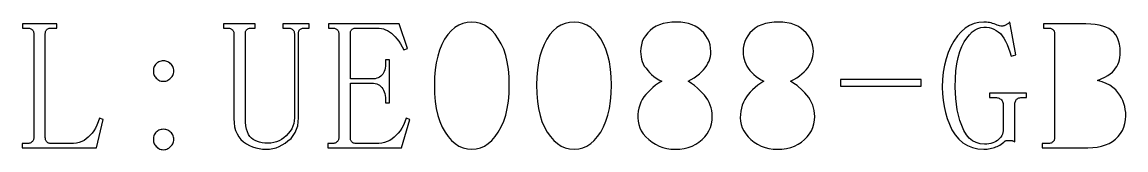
# Model space of a CAD drawing. Extents: x -275 to 275, y -225 to 225.
# Drawn here: x -205.43 to -172.47, y -166.76 to -162.94 of the extents above; entities that cross this region are included whole.
import ezdxf

# ---------------------------------------------------------------- set-up
doc = ezdxf.new("R2010")
doc.units = 0
doc.header["$MEASUREMENT"] = 0
doc.layers.get('0').update_dxf_attribs({"linetype": 'CONTINUOUS'})

msp = doc.modelspace()

# ---------------------------------------------------------------- linework, layer by layer
for points in [[(-204.73, -166.42), (-204.74, -166.39), (-204.74, -166.39), (-204.74, -163.28), (-204.74, -163.28), (-204.73, -163.26), (-204.73, -163.26), (-204.73, -163.24), (-204.73, -163.24), (-204.73, -163.22), (-204.73, -163.22), (-204.72, -163.2), (-204.72, -163.2), (-204.71, -163.19), (-204.71, -163.19), (-204.7, -163.17), (-204.7, -163.17), (-204.69, -163.16), (-204.69, -163.16), (-204.68, -163.15), (-204.68, -163.15), (-204.66, -163.14), (-204.66, -163.14), (-204.64, -163.13), (-204.64, -163.13), (-204.62, -163.12), (-204.62, -163.12), (-204.59, -163.12), (-204.59, -163.12), (-204.57, -163.12), (-204.57, -163.12), (-204.54, -163.12), (-204.54, -163.12), (-204.39, -163.12), (-204.39, -163.12), (-204.39, -162.99), (-204.39, -162.99), (-205.42, -162.99), (-205.42, -162.99), (-205.42, -163.12), (-205.42, -163.12), (-205.29, -163.12), (-205.29, -163.12), (-205.26, -163.12), (-205.26, -163.12), (-205.23, -163.12), (-205.23, -163.12), (-205.21, -163.12), (-205.21, -163.12), (-205.19, -163.13), (-205.19, -163.13), (-205.17, -163.14), (-205.17, -163.14), (-205.15, -163.15), (-205.15, -163.15), (-205.14, -163.16), (-205.14, -163.16), (-205.12, -163.17), (-205.12, -163.17), (-205.11, -163.19), (-205.11, -163.19), (-205.1, -163.2), (-205.1, -163.2), (-205.09, -163.22), (-205.09, -163.22), (-205.09, -163.24), (-205.09, -163.24), (-205.08, -163.26), (-205.08, -163.26), (-205.08, -163.28), (-205.08, -163.28), (-205.08, -166.39), (-205.08, -166.39), (-205.08, -166.42), (-205.08, -166.42), (-205.09, -166.44), (-205.09, -166.44), (-205.09, -166.46), (-205.09, -166.46), (-205.1, -166.48), (-205.1, -166.48), (-205.11, -166.49), (-205.11, -166.49), (-205.12, -166.51), (-205.12, -166.51), (-205.14, -166.52), (-205.14, -166.52), (-205.15, -166.53), (-205.15, -166.53), (-205.17, -166.55), (-205.17, -166.55), (-205.19, -166.56), (-205.19, -166.56), (-205.21, -166.56), (-205.21, -166.56), (-205.23, -166.57), (-205.23, -166.57), (-205.26, -166.57), (-205.26, -166.57), (-205.29, -166.57), (-205.29, -166.57), (-205.43, -166.57), (-205.43, -166.57), (-205.43, -166.7), (-205.43, -166.7), (-203.21, -166.7), (-203.21, -166.7), (-203.01, -165.85), (-203.01, -165.85), (-203.12, -165.81), (-203.12, -165.81), (-203.16, -165.92), (-203.16, -165.92), (-203.2, -166.02), (-203.2, -166.02), (-203.24, -166.11), (-203.24, -166.11), (-203.29, -166.19), (-203.29, -166.19), (-203.34, -166.26), (-203.34, -166.26), (-203.4, -166.32), (-203.4, -166.32), (-203.46, -166.38), (-203.46, -166.38), (-203.52, -166.43), (-203.52, -166.43), (-203.58, -166.48), (-203.58, -166.48), (-203.65, -166.51), (-203.65, -166.51), (-203.73, -166.54), (-203.73, -166.54), (-203.8, -166.56), (-203.8, -166.56), (-203.89, -166.57), (-203.89, -166.57), (-203.97, -166.57), (-203.97, -166.57), (-204.55, -166.57), (-204.55, -166.57), (-204.58, -166.57), (-204.58, -166.57), (-204.6, -166.57), (-204.6, -166.57), (-204.62, -166.56), (-204.62, -166.56), (-204.64, -166.56), (-204.64, -166.56), (-204.66, -166.55), (-204.66, -166.55), (-204.68, -166.53), (-204.68, -166.53), (-204.69, -166.52), (-204.69, -166.52), (-204.7, -166.51), (-204.7, -166.51), (-204.71, -166.49), (-204.71, -166.49), (-204.72, -166.48), (-204.72, -166.48), (-204.73, -166.46), (-204.73, -166.46), (-204.73, -166.44), (-204.73, -166.44), (-204.73, -166.42)], [(-198, -166.56), (-198.1, -166.56), (-198.1, -166.56), (-198.18, -166.56), (-198.18, -166.56), (-198.26, -166.55), (-198.26, -166.55), (-198.34, -166.53), (-198.34, -166.53), (-198.4, -166.51), (-198.4, -166.51), (-198.47, -166.48), (-198.47, -166.48), (-198.53, -166.45), (-198.53, -166.45), (-198.58, -166.41), (-198.58, -166.41), (-198.63, -166.36), (-198.63, -166.36), (-198.67, -166.3), (-198.67, -166.3), (-198.7, -166.22), (-198.7, -166.22), (-198.73, -166.14), (-198.73, -166.14), (-198.75, -166.04), (-198.75, -166.04), (-198.76, -165.93), (-198.76, -165.93), (-198.76, -165.81), (-198.76, -165.81), (-198.76, -163.28), (-198.76, -163.28), (-198.76, -163.26), (-198.76, -163.26), (-198.76, -163.24), (-198.76, -163.24), (-198.76, -163.22), (-198.76, -163.22), (-198.75, -163.2), (-198.75, -163.2), (-198.74, -163.19), (-198.74, -163.19), (-198.73, -163.17), (-198.73, -163.17), (-198.72, -163.16), (-198.72, -163.16), (-198.7, -163.15), (-198.7, -163.15), (-198.69, -163.14), (-198.69, -163.14), (-198.67, -163.13), (-198.67, -163.13), (-198.64, -163.12), (-198.64, -163.12), (-198.62, -163.12), (-198.62, -163.12), (-198.6, -163.12), (-198.6, -163.12), (-198.57, -163.12), (-198.57, -163.12), (-198.47, -163.12), (-198.47, -163.12), (-198.47, -162.99), (-198.47, -162.99), (-199.42, -162.99), (-199.42, -162.99), (-199.42, -163.12), (-199.42, -163.12), (-199.32, -163.12), (-199.32, -163.12), (-199.29, -163.12), (-199.29, -163.12), (-199.26, -163.12), (-199.26, -163.12), (-199.24, -163.12), (-199.24, -163.12), (-199.21, -163.13), (-199.21, -163.13), (-199.2, -163.14), (-199.2, -163.14), (-199.18, -163.15), (-199.18, -163.15), (-199.17, -163.16), (-199.17, -163.16), (-199.15, -163.17), (-199.15, -163.17), (-199.14, -163.19), (-199.14, -163.19), (-199.13, -163.2), (-199.13, -163.2), (-199.12, -163.22), (-199.12, -163.22), (-199.11, -163.24), (-199.11, -163.24), (-199.11, -163.26), (-199.11, -163.26), (-199.11, -163.28), (-199.11, -163.28), (-199.11, -165.82), (-199.11, -165.82), (-199.1, -165.95), (-199.1, -165.95), (-199.09, -166.07), (-199.09, -166.07), (-199.06, -166.18), (-199.06, -166.18), (-199.01, -166.28), (-199.01, -166.28), (-198.96, -166.37), (-198.96, -166.37), (-198.9, -166.45), (-198.9, -166.45), (-198.82, -166.52), (-198.82, -166.52), (-198.73, -166.58), (-198.73, -166.58), (-198.64, -166.63), (-198.64, -166.63), (-198.55, -166.67), (-198.55, -166.67), (-198.45, -166.7), (-198.45, -166.7), (-198.35, -166.72), (-198.35, -166.72), (-198.25, -166.74), (-198.25, -166.74), (-198.14, -166.74), (-198.14, -166.74), (-198.04, -166.74), (-198.04, -166.74), (-197.94, -166.72), (-197.94, -166.72), (-197.84, -166.7), (-197.84, -166.7), (-197.75, -166.66), (-197.75, -166.66), (-197.66, -166.61), (-197.66, -166.61), (-197.57, -166.56), (-197.57, -166.56), (-197.49, -166.49), (-197.49, -166.49), (-197.4, -166.42), (-197.4, -166.42), (-197.34, -166.33), (-197.34, -166.33), (-197.28, -166.24), (-197.28, -166.24), (-197.24, -166.14), (-197.24, -166.14), (-197.2, -166.04), (-197.2, -166.04), (-197.19, -165.92), (-197.19, -165.92), (-197.18, -165.8), (-197.18, -165.8), (-197.18, -163.28), (-197.18, -163.28), (-197.18, -163.26), (-197.18, -163.26), (-197.18, -163.24), (-197.18, -163.24), (-197.17, -163.22), (-197.17, -163.22), (-197.17, -163.2), (-197.17, -163.2), (-197.16, -163.19), (-197.16, -163.19), (-197.15, -163.17), (-197.15, -163.17), (-197.14, -163.16), (-197.14, -163.16), (-197.12, -163.15), (-197.12, -163.15), (-197.1, -163.14), (-197.1, -163.14), (-197.08, -163.13), (-197.08, -163.13), (-197.06, -163.12), (-197.06, -163.12), (-197.04, -163.12), (-197.04, -163.12), (-197.01, -163.12), (-197.01, -163.12), (-196.99, -163.12), (-196.99, -163.12), (-196.86, -163.12), (-196.86, -163.12), (-196.86, -162.99), (-196.86, -162.99), (-197.64, -162.99), (-197.64, -162.99), (-197.64, -163.12), (-197.64, -163.12), (-197.51, -163.12), (-197.51, -163.12), (-197.48, -163.12), (-197.48, -163.12), (-197.46, -163.12), (-197.46, -163.12), (-197.43, -163.12), (-197.43, -163.12), (-197.41, -163.13), (-197.41, -163.13), (-197.39, -163.14), (-197.39, -163.14), (-197.37, -163.15), (-197.37, -163.15), (-197.36, -163.16), (-197.36, -163.16), (-197.35, -163.17), (-197.35, -163.17), (-197.33, -163.19), (-197.33, -163.19), (-197.32, -163.2), (-197.32, -163.2), (-197.31, -163.22), (-197.31, -163.22), (-197.31, -163.24), (-197.31, -163.24), (-197.31, -163.26), (-197.31, -163.26), (-197.3, -163.28), (-197.3, -163.28), (-197.3, -165.8), (-197.3, -165.8), (-197.31, -165.89), (-197.31, -165.89), (-197.32, -165.97), (-197.32, -165.97), (-197.35, -166.05), (-197.35, -166.05), (-197.38, -166.13), (-197.38, -166.13), (-197.43, -166.2), (-197.43, -166.2), (-197.48, -166.27), (-197.48, -166.27), (-197.54, -166.34), (-197.54, -166.34), (-197.61, -166.4), (-197.61, -166.4), (-197.68, -166.45), (-197.68, -166.45), (-197.75, -166.49), (-197.75, -166.49), (-197.83, -166.52), (-197.83, -166.52), (-197.91, -166.54), (-197.91, -166.54), (-198, -166.56)], [(-196.28, -162.99), (-196.28, -163.12), (-196.28, -163.12), (-196.18, -163.12), (-196.18, -163.12), (-196.15, -163.12), (-196.15, -163.12), (-196.12, -163.12), (-196.12, -163.12), (-196.1, -163.12), (-196.1, -163.12), (-196.08, -163.13), (-196.08, -163.13), (-196.06, -163.14), (-196.06, -163.14), (-196.04, -163.15), (-196.04, -163.15), (-196.03, -163.16), (-196.03, -163.16), (-196.01, -163.17), (-196.01, -163.17), (-196, -163.19), (-196, -163.19), (-195.99, -163.2), (-195.99, -163.2), (-195.98, -163.22), (-195.98, -163.22), (-195.98, -163.24), (-195.98, -163.24), (-195.97, -163.26), (-195.97, -163.26), (-195.97, -163.28), (-195.97, -163.28), (-195.97, -166.39), (-195.97, -166.39), (-195.97, -166.42), (-195.97, -166.42), (-195.98, -166.44), (-195.98, -166.44), (-195.98, -166.46), (-195.98, -166.46), (-195.99, -166.48), (-195.99, -166.48), (-196, -166.49), (-196, -166.49), (-196.01, -166.51), (-196.01, -166.51), (-196.03, -166.52), (-196.03, -166.52), (-196.04, -166.53), (-196.04, -166.53), (-196.06, -166.55), (-196.06, -166.55), (-196.08, -166.56), (-196.08, -166.56), (-196.1, -166.56), (-196.1, -166.56), (-196.12, -166.57), (-196.12, -166.57), (-196.15, -166.57), (-196.15, -166.57), (-196.18, -166.57), (-196.18, -166.57), (-196.3, -166.57), (-196.3, -166.57), (-196.3, -166.7), (-196.3, -166.7), (-194.1, -166.7), (-194.1, -166.7), (-193.85, -165.85), (-193.85, -165.85), (-193.96, -165.81), (-193.96, -165.81), (-194, -165.92), (-194, -165.92), (-194.04, -166.02), (-194.04, -166.02), (-194.09, -166.11), (-194.09, -166.11), (-194.14, -166.19), (-194.14, -166.19), (-194.2, -166.26), (-194.2, -166.26), (-194.26, -166.32), (-194.26, -166.32), (-194.32, -166.38), (-194.32, -166.38), (-194.38, -166.43), (-194.38, -166.43), (-194.45, -166.48), (-194.45, -166.48), (-194.53, -166.51), (-194.53, -166.51), (-194.61, -166.54), (-194.61, -166.54), (-194.69, -166.56), (-194.69, -166.56), (-194.78, -166.57), (-194.78, -166.57), (-194.87, -166.57), (-194.87, -166.57), (-195.43, -166.57), (-195.43, -166.57), (-195.46, -166.57), (-195.46, -166.57), (-195.48, -166.57), (-195.48, -166.57), (-195.51, -166.56), (-195.51, -166.56), (-195.53, -166.56), (-195.53, -166.56), (-195.55, -166.55), (-195.55, -166.55), (-195.57, -166.53), (-195.57, -166.53), (-195.58, -166.52), (-195.58, -166.52), (-195.59, -166.51), (-195.59, -166.51), (-195.6, -166.49), (-195.6, -166.49), (-195.61, -166.48), (-195.61, -166.48), (-195.62, -166.46), (-195.62, -166.46), (-195.62, -166.44), (-195.62, -166.44), (-195.62, -166.42), (-195.62, -166.42), (-195.62, -166.39), (-195.62, -166.39), (-195.62, -164.77), (-195.62, -164.77), (-195, -164.77), (-195, -164.77), (-194.94, -164.77), (-194.94, -164.77), (-194.89, -164.78), (-194.89, -164.78), (-194.84, -164.79), (-194.84, -164.79), (-194.8, -164.81), (-194.8, -164.81), (-194.76, -164.83), (-194.76, -164.83), (-194.72, -164.86), (-194.72, -164.86), (-194.69, -164.89), (-194.69, -164.89), (-194.66, -164.93), (-194.66, -164.93), (-194.64, -164.97), (-194.64, -164.97), (-194.62, -165.02), (-194.62, -165.02), (-194.6, -165.07), (-194.6, -165.07), (-194.59, -165.13), (-194.59, -165.13), (-194.58, -165.19), (-194.58, -165.19), (-194.58, -165.26), (-194.58, -165.26), (-194.58, -165.35), (-194.58, -165.35), (-194.46, -165.35), (-194.46, -165.35), (-194.46, -164.07), (-194.46, -164.07), (-194.58, -164.07), (-194.58, -164.07), (-194.58, -164.2), (-194.58, -164.2), (-194.58, -164.26), (-194.58, -164.26), (-194.59, -164.32), (-194.59, -164.32), (-194.6, -164.37), (-194.6, -164.37), (-194.62, -164.42), (-194.62, -164.42), (-194.64, -164.46), (-194.64, -164.46), (-194.66, -164.5), (-194.66, -164.5), (-194.69, -164.53), (-194.69, -164.53), (-194.72, -164.56), (-194.72, -164.56), (-194.76, -164.59), (-194.76, -164.59), (-194.8, -164.61), (-194.8, -164.61), (-194.84, -164.62), (-194.84, -164.62), (-194.89, -164.64), (-194.89, -164.64), (-194.94, -164.64), (-194.94, -164.64), (-195, -164.64), (-195, -164.64), (-195.62, -164.64), (-195.62, -164.64), (-195.62, -163.28), (-195.62, -163.28), (-195.62, -163.26), (-195.62, -163.26), (-195.62, -163.24), (-195.62, -163.24), (-195.62, -163.22), (-195.62, -163.22), (-195.61, -163.2), (-195.61, -163.2), (-195.6, -163.19), (-195.6, -163.19), (-195.59, -163.17), (-195.59, -163.17), (-195.58, -163.16), (-195.58, -163.16), (-195.57, -163.15), (-195.57, -163.15), (-195.55, -163.14), (-195.55, -163.14), (-195.53, -163.13), (-195.53, -163.13), (-195.51, -163.12), (-195.51, -163.12), (-195.48, -163.12), (-195.48, -163.12), (-195.46, -163.12), (-195.46, -163.12), (-195.43, -163.12), (-195.43, -163.12), (-194.83, -163.12), (-194.83, -163.12), (-194.77, -163.12), (-194.77, -163.12), (-194.7, -163.13), (-194.7, -163.13), (-194.64, -163.14), (-194.64, -163.14), (-194.58, -163.17), (-194.58, -163.17), (-194.52, -163.19), (-194.52, -163.19), (-194.46, -163.23), (-194.46, -163.23), (-194.4, -163.27), (-194.4, -163.27), (-194.35, -163.32), (-194.35, -163.32), (-194.29, -163.38), (-194.29, -163.38), (-194.24, -163.44), (-194.24, -163.44), (-194.18, -163.51), (-194.18, -163.51), (-194.13, -163.59), (-194.13, -163.59), (-194.08, -163.68), (-194.08, -163.68), (-194.03, -163.77), (-194.03, -163.77), (-193.92, -163.73), (-193.92, -163.73), (-194.17, -162.99), (-194.17, -162.99), (-196.28, -162.99)], [(-192, -162.94), (-192.14, -162.95), (-192.14, -162.95), (-192.27, -162.98), (-192.27, -162.98), (-192.39, -163.03), (-192.39, -163.03), (-192.51, -163.1), (-192.51, -163.1), (-192.62, -163.2), (-192.62, -163.2), (-192.72, -163.31), (-192.72, -163.31), (-192.82, -163.45), (-192.82, -163.45), (-192.9, -163.61), (-192.9, -163.61), (-192.97, -163.78), (-192.97, -163.78), (-193.02, -163.96), (-193.02, -163.96), (-193.07, -164.16), (-193.07, -164.16), (-193.1, -164.37), (-193.1, -164.37), (-193.12, -164.59), (-193.12, -164.59), (-193.12, -165.07), (-193.12, -165.07), (-193.1, -165.31), (-193.1, -165.31), (-193.07, -165.52), (-193.07, -165.52), (-193.02, -165.73), (-193.02, -165.73), (-192.96, -165.91), (-192.96, -165.91), (-192.89, -166.08), (-192.89, -166.08), (-192.8, -166.23), (-192.8, -166.23), (-192.71, -166.36), (-192.71, -166.36), (-192.61, -166.48), (-192.61, -166.48), (-192.5, -166.57), (-192.5, -166.57), (-192.39, -166.65), (-192.39, -166.65), (-192.26, -166.7), (-192.26, -166.7), (-192.13, -166.73), (-192.13, -166.73), (-192, -166.74), (-192, -166.74), (-191.87, -166.73), (-191.87, -166.73), (-191.74, -166.7), (-191.74, -166.7), (-191.62, -166.65), (-191.62, -166.65), (-191.51, -166.57), (-191.51, -166.57), (-191.4, -166.48), (-191.4, -166.48), (-191.3, -166.36), (-191.3, -166.36), (-191.21, -166.23), (-191.21, -166.23), (-191.12, -166.07), (-191.12, -166.07), (-191.05, -165.9), (-191.05, -165.9), (-190.99, -165.72), (-190.99, -165.72), (-190.95, -165.52), (-190.95, -165.52), (-190.91, -165.3), (-190.91, -165.3), (-190.89, -165.07), (-190.89, -165.07), (-190.89, -164.58), (-190.89, -164.58), (-190.91, -164.35), (-190.91, -164.35), (-190.95, -164.13), (-190.95, -164.13), (-190.99, -163.94), (-190.99, -163.94), (-191.05, -163.75), (-191.05, -163.75), (-191.12, -163.59), (-191.12, -163.59), (-191.21, -163.44), (-191.21, -163.44), (-191.3, -163.3), (-191.3, -163.3), (-191.4, -163.19), (-191.4, -163.19), (-191.51, -163.1), (-191.51, -163.1), (-191.62, -163.03), (-191.62, -163.03), (-191.74, -162.98), (-191.74, -162.98), (-191.87, -162.95), (-191.87, -162.95), (-192, -162.94)], [(-188.94, -162.94), (-189.08, -162.95), (-189.08, -162.95), (-189.21, -162.98), (-189.21, -162.98), (-189.34, -163.03), (-189.34, -163.03), (-189.46, -163.1), (-189.46, -163.1), (-189.57, -163.2), (-189.57, -163.2), (-189.67, -163.31), (-189.67, -163.31), (-189.76, -163.45), (-189.76, -163.45), (-189.84, -163.61), (-189.84, -163.61), (-189.91, -163.78), (-189.91, -163.78), (-189.97, -163.96), (-189.97, -163.96), (-190.01, -164.16), (-190.01, -164.16), (-190.04, -164.37), (-190.04, -164.37), (-190.06, -164.59), (-190.06, -164.59), (-190.07, -164.82), (-190.07, -164.82), (-190.06, -165.07), (-190.06, -165.07), (-190.04, -165.31), (-190.04, -165.31), (-190.01, -165.52), (-190.01, -165.52), (-189.96, -165.73), (-189.96, -165.73), (-189.91, -165.91), (-189.91, -165.91), (-189.83, -166.08), (-189.83, -166.08), (-189.75, -166.23), (-189.75, -166.23), (-189.65, -166.36), (-189.65, -166.36), (-189.55, -166.48), (-189.55, -166.48), (-189.44, -166.57), (-189.44, -166.57), (-189.33, -166.65), (-189.33, -166.65), (-189.21, -166.7), (-189.21, -166.7), (-189.08, -166.73), (-189.08, -166.73), (-188.94, -166.74), (-188.94, -166.74), (-188.81, -166.73), (-188.81, -166.73), (-188.69, -166.7), (-188.69, -166.7), (-188.57, -166.65), (-188.57, -166.65), (-188.45, -166.57), (-188.45, -166.57), (-188.35, -166.48), (-188.35, -166.48), (-188.25, -166.36), (-188.25, -166.36), (-188.15, -166.23), (-188.15, -166.23), (-188.07, -166.07), (-188.07, -166.07), (-188, -165.9), (-188, -165.9), (-187.94, -165.72), (-187.94, -165.72), (-187.89, -165.52), (-187.89, -165.52), (-187.86, -165.3), (-187.86, -165.3), (-187.84, -165.07), (-187.84, -165.07), (-187.83, -164.82), (-187.83, -164.82), (-187.84, -164.58), (-187.84, -164.58), (-187.86, -164.35), (-187.86, -164.35), (-187.89, -164.13), (-187.89, -164.13), (-187.94, -163.94), (-187.94, -163.94), (-188, -163.75), (-188, -163.75), (-188.07, -163.59), (-188.07, -163.59), (-188.15, -163.44), (-188.15, -163.44), (-188.25, -163.3), (-188.25, -163.3), (-188.35, -163.19), (-188.35, -163.19), (-188.45, -163.1), (-188.45, -163.1), (-188.57, -163.03), (-188.57, -163.03), (-188.69, -162.98), (-188.69, -162.98), (-188.81, -162.95), (-188.81, -162.95), (-188.94, -162.94)], [(-185.76, -162.94), (-186.03, -162.94), (-186.03, -162.94), (-186.29, -162.98), (-186.29, -162.98), (-186.4, -163.02), (-186.4, -163.02), (-186.5, -163.06), (-186.5, -163.06), (-186.6, -163.12), (-186.6, -163.12), (-186.68, -163.19), (-186.68, -163.19), (-186.75, -163.26), (-186.75, -163.26), (-186.82, -163.35), (-186.82, -163.35), (-186.87, -163.43), (-186.87, -163.43), (-186.91, -163.52), (-186.91, -163.52), (-186.95, -163.72), (-186.95, -163.72), (-186.96, -163.82), (-186.96, -163.82), (-186.94, -163.98), (-186.94, -163.98), (-186.93, -164.05), (-186.93, -164.05), (-186.91, -164.12), (-186.91, -164.12), (-186.85, -164.26), (-186.85, -164.26), (-186.8, -164.32), (-186.8, -164.32), (-186.75, -164.39), (-186.75, -164.39), (-186.7, -164.45), (-186.7, -164.45), (-186.64, -164.51), (-186.64, -164.51), (-186.57, -164.57), (-186.57, -164.57), (-186.5, -164.62), (-186.5, -164.62), (-186.42, -164.67), (-186.42, -164.67), (-186.33, -164.71), (-186.33, -164.71), (-186.43, -164.77), (-186.43, -164.77), (-186.52, -164.83), (-186.52, -164.83), (-186.6, -164.89), (-186.6, -164.89), (-186.81, -165.1), (-186.81, -165.1), (-186.86, -165.17), (-186.86, -165.17), (-186.91, -165.25), (-186.91, -165.25), (-186.95, -165.33), (-186.95, -165.33), (-187.01, -165.51), (-187.01, -165.51), (-187.03, -165.6), (-187.03, -165.6), (-187.04, -165.7), (-187.04, -165.7), (-187.04, -165.8), (-187.04, -165.8), (-187.03, -165.9), (-187.03, -165.9), (-187.01, -166), (-187.01, -166), (-186.98, -166.1), (-186.98, -166.1), (-186.94, -166.19), (-186.94, -166.19), (-186.88, -166.28), (-186.88, -166.28), (-186.81, -166.37), (-186.81, -166.37), (-186.72, -166.45), (-186.72, -166.45), (-186.62, -166.53), (-186.62, -166.53), (-186.52, -166.59), (-186.52, -166.59), (-186.41, -166.65), (-186.41, -166.65), (-186.3, -166.69), (-186.3, -166.69), (-186.18, -166.72), (-186.18, -166.72), (-186.06, -166.74), (-186.06, -166.74), (-185.79, -166.74), (-185.79, -166.74), (-185.66, -166.72), (-185.66, -166.72), (-185.54, -166.69), (-185.54, -166.69), (-185.42, -166.65), (-185.42, -166.65), (-185.31, -166.59), (-185.31, -166.59), (-185.22, -166.53), (-185.22, -166.53), (-185.12, -166.45), (-185.12, -166.45), (-185.04, -166.37), (-185.04, -166.37), (-184.97, -166.28), (-184.97, -166.28), (-184.92, -166.19), (-184.92, -166.19), (-184.87, -166.09), (-184.87, -166.09), (-184.84, -165.98), (-184.84, -165.98), (-184.82, -165.87), (-184.82, -165.87), (-184.82, -165.67), (-184.82, -165.67), (-184.83, -165.58), (-184.83, -165.58), (-184.85, -165.5), (-184.85, -165.5), (-184.91, -165.34), (-184.91, -165.34), (-184.95, -165.26), (-184.95, -165.26), (-185.05, -165.12), (-185.05, -165.12), (-185.26, -164.91), (-185.26, -164.91), (-185.35, -164.84), (-185.35, -164.84), (-185.44, -164.78), (-185.44, -164.78), (-185.54, -164.71), (-185.54, -164.71), (-185.36, -164.61), (-185.36, -164.61), (-185.2, -164.49), (-185.2, -164.49), (-185.08, -164.37), (-185.08, -164.37), (-185.03, -164.31), (-185.03, -164.31), (-184.98, -164.24), (-184.98, -164.24), (-184.95, -164.17), (-184.95, -164.17), (-184.91, -164.11), (-184.91, -164.11), (-184.87, -163.97), (-184.87, -163.97), (-184.86, -163.9), (-184.86, -163.9), (-184.86, -163.82), (-184.86, -163.82), (-184.88, -163.62), (-184.88, -163.62), (-184.91, -163.52), (-184.91, -163.52), (-184.96, -163.43), (-184.96, -163.43), (-185.01, -163.35), (-185.01, -163.35), (-185.07, -163.26), (-185.07, -163.26), (-185.23, -163.12), (-185.23, -163.12), (-185.33, -163.06), (-185.33, -163.06), (-185.42, -163.02), (-185.42, -163.02), (-185.53, -162.98), (-185.53, -162.98), (-185.64, -162.96), (-185.64, -162.96), (-185.76, -162.94)], [(-182.71, -162.94), (-182.97, -162.94), (-182.97, -162.94), (-183.11, -162.96), (-183.11, -162.96), (-183.23, -162.98), (-183.23, -162.98), (-183.45, -163.06), (-183.45, -163.06), (-183.54, -163.12), (-183.54, -163.12), (-183.7, -163.26), (-183.7, -163.26), (-183.76, -163.35), (-183.76, -163.35), (-183.81, -163.43), (-183.81, -163.43), (-183.85, -163.52), (-183.85, -163.52), (-183.88, -163.62), (-183.88, -163.62), (-183.9, -163.72), (-183.9, -163.72), (-183.9, -163.9), (-183.9, -163.9), (-183.89, -163.98), (-183.89, -163.98), (-183.85, -164.12), (-183.85, -164.12), (-183.79, -164.26), (-183.79, -164.26), (-183.75, -164.32), (-183.75, -164.32), (-183.7, -164.39), (-183.7, -164.39), (-183.58, -164.51), (-183.58, -164.51), (-183.51, -164.57), (-183.51, -164.57), (-183.44, -164.62), (-183.44, -164.62), (-183.36, -164.67), (-183.36, -164.67), (-183.28, -164.71), (-183.28, -164.71), (-183.46, -164.83), (-183.46, -164.83), (-183.54, -164.89), (-183.54, -164.89), (-183.62, -164.96), (-183.62, -164.96), (-183.69, -165.03), (-183.69, -165.03), (-183.75, -165.1), (-183.75, -165.1), (-183.8, -165.17), (-183.8, -165.17), (-183.85, -165.25), (-183.85, -165.25), (-183.89, -165.33), (-183.89, -165.33), (-183.93, -165.42), (-183.93, -165.42), (-183.97, -165.6), (-183.97, -165.6), (-183.99, -165.8), (-183.99, -165.8), (-183.98, -165.9), (-183.98, -165.9), (-183.96, -166), (-183.96, -166), (-183.93, -166.1), (-183.93, -166.1), (-183.88, -166.19), (-183.88, -166.19), (-183.82, -166.28), (-183.82, -166.28), (-183.75, -166.37), (-183.75, -166.37), (-183.67, -166.45), (-183.67, -166.45), (-183.57, -166.53), (-183.57, -166.53), (-183.47, -166.59), (-183.47, -166.59), (-183.36, -166.65), (-183.36, -166.65), (-183.24, -166.69), (-183.24, -166.69), (-183.13, -166.72), (-183.13, -166.72), (-183, -166.74), (-183, -166.74), (-182.74, -166.74), (-182.74, -166.74), (-182.6, -166.72), (-182.6, -166.72), (-182.48, -166.69), (-182.48, -166.69), (-182.37, -166.65), (-182.37, -166.65), (-182.26, -166.59), (-182.26, -166.59), (-182.16, -166.53), (-182.16, -166.53), (-182.07, -166.45), (-182.07, -166.45), (-181.99, -166.37), (-181.99, -166.37), (-181.92, -166.28), (-181.92, -166.28), (-181.86, -166.19), (-181.86, -166.19), (-181.82, -166.09), (-181.82, -166.09), (-181.79, -165.98), (-181.79, -165.98), (-181.77, -165.87), (-181.77, -165.87), (-181.76, -165.76), (-181.76, -165.76), (-181.78, -165.58), (-181.78, -165.58), (-181.82, -165.42), (-181.82, -165.42), (-181.9, -165.26), (-181.9, -165.26), (-181.94, -165.19), (-181.94, -165.19), (-182.06, -165.05), (-182.06, -165.05), (-182.13, -164.98), (-182.13, -164.98), (-182.29, -164.84), (-182.29, -164.84), (-182.39, -164.78), (-182.39, -164.78), (-182.49, -164.71), (-182.49, -164.71), (-182.39, -164.66), (-182.39, -164.66), (-182.3, -164.61), (-182.3, -164.61), (-182.22, -164.55), (-182.22, -164.55), (-182.08, -164.43), (-182.08, -164.43), (-182.02, -164.37), (-182.02, -164.37), (-181.97, -164.31), (-181.97, -164.31), (-181.89, -164.17), (-181.89, -164.17), (-181.86, -164.11), (-181.86, -164.11), (-181.82, -163.97), (-181.82, -163.97), (-181.81, -163.9), (-181.81, -163.9), (-181.8, -163.82), (-181.8, -163.82), (-181.81, -163.72), (-181.81, -163.72), (-181.83, -163.62), (-181.83, -163.62), (-181.86, -163.52), (-181.86, -163.52), (-181.9, -163.43), (-181.9, -163.43), (-181.95, -163.35), (-181.95, -163.35), (-182.02, -163.26), (-182.02, -163.26), (-182.18, -163.12), (-182.18, -163.12), (-182.27, -163.06), (-182.27, -163.06), (-182.47, -162.98), (-182.47, -162.98), (-182.71, -162.94)], [(-176.8, -163.1), (-176.71, -163.09), (-176.71, -163.09), (-176.63, -163.09), (-176.63, -163.09), (-176.55, -163.1), (-176.55, -163.1), (-176.48, -163.12), (-176.48, -163.12), (-176.41, -163.15), (-176.41, -163.15), (-176.34, -163.19), (-176.34, -163.19), (-176.28, -163.23), (-176.28, -163.23), (-176.22, -163.28), (-176.22, -163.28), (-176.17, -163.35), (-176.17, -163.35), (-176.12, -163.42), (-176.12, -163.42), (-176.07, -163.51), (-176.07, -163.51), (-176.02, -163.61), (-176.02, -163.61), (-175.98, -163.72), (-175.98, -163.72), (-175.94, -163.83), (-175.94, -163.83), (-175.9, -163.96), (-175.9, -163.96), (-175.76, -163.92), (-175.76, -163.92), (-175.94, -162.94), (-175.94, -162.94), (-175.96, -162.95), (-175.96, -162.95), (-175.97, -162.97), (-175.97, -162.97), (-175.98, -162.98), (-175.98, -162.98), (-176, -162.99), (-176, -162.99), (-176.02, -163), (-176.02, -163), (-176.04, -163.01), (-176.04, -163.01), (-176.05, -163.02), (-176.05, -163.02), (-176.07, -163.03), (-176.07, -163.03), (-176.09, -163.04), (-176.09, -163.04), (-176.11, -163.05), (-176.11, -163.05), (-176.13, -163.05), (-176.13, -163.05), (-176.15, -163.06), (-176.15, -163.06), (-176.16, -163.06), (-176.16, -163.06), (-176.18, -163.06), (-176.18, -163.06), (-176.19, -163.06), (-176.19, -163.06), (-176.21, -163.06), (-176.21, -163.06), (-176.24, -163.05), (-176.24, -163.05), (-176.27, -163.04), (-176.27, -163.04), (-176.31, -163.03), (-176.31, -163.03), (-176.35, -163.01), (-176.35, -163.01), (-176.4, -162.99), (-176.4, -162.99), (-176.45, -162.98), (-176.45, -162.98), (-176.49, -162.96), (-176.49, -162.96), (-176.54, -162.95), (-176.54, -162.95), (-176.58, -162.95), (-176.58, -162.95), (-176.63, -162.94), (-176.63, -162.94), (-176.67, -162.94), (-176.67, -162.94), (-176.71, -162.94), (-176.71, -162.94), (-176.86, -162.95), (-176.86, -162.95), (-177, -162.98), (-177, -162.98), (-177.14, -163.04), (-177.14, -163.04), (-177.27, -163.12), (-177.27, -163.12), (-177.39, -163.23), (-177.39, -163.23), (-177.5, -163.35), (-177.5, -163.35), (-177.61, -163.51), (-177.61, -163.51), (-177.7, -163.67), (-177.7, -163.67), (-177.78, -163.85), (-177.78, -163.85), (-177.84, -164.04), (-177.84, -164.04), (-177.89, -164.23), (-177.89, -164.23), (-177.93, -164.44), (-177.93, -164.44), (-177.95, -164.66), (-177.95, -164.66), (-177.96, -164.88), (-177.96, -164.88), (-177.95, -165.08), (-177.95, -165.08), (-177.93, -165.27), (-177.93, -165.27), (-177.9, -165.46), (-177.9, -165.46), (-177.86, -165.64), (-177.86, -165.64), (-177.81, -165.82), (-177.81, -165.82), (-177.74, -165.99), (-177.74, -165.99), (-177.67, -166.16), (-177.67, -166.16), (-177.57, -166.31), (-177.57, -166.31), (-177.46, -166.44), (-177.46, -166.44), (-177.34, -166.55), (-177.34, -166.55), (-177.2, -166.63), (-177.2, -166.63), (-177.05, -166.69), (-177.05, -166.69), (-176.89, -166.73), (-176.89, -166.73), (-176.71, -166.74), (-176.71, -166.74), (-176.66, -166.74), (-176.66, -166.74), (-176.61, -166.74), (-176.61, -166.74), (-176.57, -166.73), (-176.57, -166.73), (-176.52, -166.72), (-176.52, -166.72), (-176.48, -166.71), (-176.48, -166.71), (-176.43, -166.7), (-176.43, -166.7), (-176.39, -166.69), (-176.39, -166.69), (-176.35, -166.67), (-176.35, -166.67), (-176.31, -166.66), (-176.31, -166.66), (-176.27, -166.64), (-176.27, -166.64), (-176.23, -166.62), (-176.23, -166.62), (-176.2, -166.59), (-176.2, -166.59), (-176.16, -166.56), (-176.16, -166.56), (-176.12, -166.53), (-176.12, -166.53), (-176.11, -166.52), (-176.11, -166.52), (-176.1, -166.51), (-176.1, -166.51), (-176.09, -166.5), (-176.09, -166.5), (-176.08, -166.49), (-176.08, -166.49), (-176.06, -166.49), (-176.06, -166.49), (-176.05, -166.48), (-176.05, -166.48), (-176.04, -166.48), (-176.04, -166.48), (-176.03, -166.48), (-176.03, -166.48), (-176.02, -166.48), (-176.02, -166.48), (-176, -166.48), (-176, -166.48), (-175.99, -166.48), (-175.99, -166.48), (-175.97, -166.48), (-175.97, -166.48), (-175.96, -166.48), (-175.96, -166.48), (-175.94, -166.48), (-175.94, -166.48), (-175.93, -166.48), (-175.93, -166.48), (-175.92, -166.48), (-175.92, -166.48), (-175.91, -166.48), (-175.91, -166.48), (-175.9, -166.48), (-175.9, -166.48), (-175.89, -166.48), (-175.89, -166.48), (-175.88, -166.48), (-175.88, -166.48), (-175.87, -166.48), (-175.87, -166.48), (-175.86, -166.49), (-175.86, -166.49), (-175.85, -166.49), (-175.85, -166.49), (-175.83, -166.5), (-175.83, -166.5), (-175.82, -166.5), (-175.82, -166.5), (-175.81, -166.51), (-175.81, -166.51), (-175.79, -166.52), (-175.79, -166.52), (-175.79, -165.42), (-175.79, -165.42), (-175.79, -165.39), (-175.79, -165.39), (-175.79, -165.36), (-175.79, -165.36), (-175.78, -165.33), (-175.78, -165.33), (-175.77, -165.31), (-175.77, -165.31), (-175.76, -165.28), (-175.76, -165.28), (-175.75, -165.26), (-175.75, -165.26), (-175.74, -165.24), (-175.74, -165.24), (-175.71, -165.23), (-175.71, -165.23), (-175.69, -165.21), (-175.69, -165.21), (-175.67, -165.2), (-175.67, -165.2), (-175.64, -165.2), (-175.64, -165.2), (-175.61, -165.19), (-175.61, -165.19), (-175.59, -165.19), (-175.59, -165.19), (-175.55, -165.19), (-175.55, -165.19), (-175.44, -165.19), (-175.44, -165.19), (-175.44, -165.06), (-175.44, -165.06), (-176.54, -165.06), (-176.54, -165.06), (-176.54, -165.19), (-176.54, -165.19), (-176.4, -165.19), (-176.4, -165.19), (-176.37, -165.19), (-176.37, -165.19), (-176.33, -165.19), (-176.33, -165.19), (-176.3, -165.2), (-176.3, -165.2), (-176.28, -165.2), (-176.28, -165.2), (-176.25, -165.21), (-176.25, -165.21), (-176.23, -165.23), (-176.23, -165.23), (-176.21, -165.24), (-176.21, -165.24), (-176.19, -165.26), (-176.19, -165.26), (-176.17, -165.29), (-176.17, -165.29), (-176.16, -165.31), (-176.16, -165.31), (-176.15, -165.34), (-176.15, -165.34), (-176.14, -165.37), (-176.14, -165.37), (-176.14, -165.4), (-176.14, -165.4), (-176.14, -165.44), (-176.14, -165.44), (-176.14, -166.19), (-176.14, -166.19), (-176.15, -166.24), (-176.15, -166.24), (-176.16, -166.29), (-176.16, -166.29), (-176.18, -166.33), (-176.18, -166.33), (-176.21, -166.38), (-176.21, -166.38), (-176.23, -166.41), (-176.23, -166.41), (-176.27, -166.45), (-176.27, -166.45), (-176.3, -166.48), (-176.3, -166.48), (-176.35, -166.51), (-176.35, -166.51), (-176.39, -166.53), (-176.39, -166.53), (-176.44, -166.55), (-176.44, -166.55), (-176.5, -166.57), (-176.5, -166.57), (-176.56, -166.58), (-176.56, -166.58), (-176.62, -166.59), (-176.62, -166.59), (-176.69, -166.59), (-176.69, -166.59), (-176.82, -166.58), (-176.82, -166.58), (-176.94, -166.54), (-176.94, -166.54), (-177.05, -166.49), (-177.05, -166.49), (-177.15, -166.41), (-177.15, -166.41), (-177.23, -166.31), (-177.23, -166.31), (-177.31, -166.18), (-177.31, -166.18), (-177.37, -166.03), (-177.37, -166.03), (-177.43, -165.88), (-177.43, -165.88), (-177.47, -165.72), (-177.47, -165.72), (-177.51, -165.56), (-177.51, -165.56), (-177.53, -165.39), (-177.53, -165.39), (-177.55, -165.22), (-177.55, -165.22), (-177.56, -165.05), (-177.56, -165.05), (-177.57, -164.88), (-177.57, -164.88), (-177.56, -164.63), (-177.56, -164.63), (-177.55, -164.4), (-177.55, -164.4), (-177.52, -164.19), (-177.52, -164.19), (-177.48, -164), (-177.48, -164), (-177.43, -163.82), (-177.43, -163.82), (-177.37, -163.67), (-177.37, -163.67), (-177.3, -163.53), (-177.3, -163.53), (-177.22, -163.42), (-177.22, -163.42), (-177.14, -163.32), (-177.14, -163.32), (-177.06, -163.23), (-177.06, -163.23), (-176.97, -163.17), (-176.97, -163.17), (-176.89, -163.13), (-176.89, -163.13), (-176.8, -163.1)], [(-173.67, -162.99), (-174.93, -162.99), (-174.93, -162.99), (-174.93, -163.12), (-174.93, -163.12), (-174.72, -163.12), (-174.72, -163.12), (-174.68, -163.14), (-174.68, -163.14), (-174.67, -163.15), (-174.67, -163.15), (-174.65, -163.16), (-174.65, -163.16), (-174.61, -163.2), (-174.61, -163.2), (-174.61, -163.22), (-174.61, -163.22), (-174.6, -163.24), (-174.6, -163.24), (-174.6, -166.44), (-174.6, -166.44), (-174.61, -166.46), (-174.61, -166.46), (-174.61, -166.48), (-174.61, -166.48), (-174.65, -166.52), (-174.65, -166.52), (-174.67, -166.53), (-174.67, -166.53), (-174.68, -166.55), (-174.68, -166.55), (-174.7, -166.56), (-174.7, -166.56), (-174.72, -166.56), (-174.72, -166.56), (-174.75, -166.57), (-174.75, -166.57), (-174.97, -166.57), (-174.97, -166.57), (-174.97, -166.7), (-174.97, -166.7), (-173.61, -166.7), (-173.61, -166.7), (-173.46, -166.69), (-173.46, -166.69), (-173.33, -166.68), (-173.33, -166.68), (-173.2, -166.65), (-173.2, -166.65), (-173.08, -166.61), (-173.08, -166.61), (-172.97, -166.57), (-172.97, -166.57), (-172.87, -166.51), (-172.87, -166.51), (-172.78, -166.44), (-172.78, -166.44), (-172.7, -166.36), (-172.7, -166.36), (-172.63, -166.27), (-172.63, -166.27), (-172.57, -166.18), (-172.57, -166.18), (-172.53, -166.08), (-172.53, -166.08), (-172.5, -165.97), (-172.5, -165.97), (-172.48, -165.86), (-172.48, -165.86), (-172.47, -165.74), (-172.47, -165.74), (-172.47, -165.64), (-172.47, -165.64), (-172.49, -165.55), (-172.49, -165.55), (-172.5, -165.46), (-172.5, -165.46), (-172.56, -165.28), (-172.56, -165.28), (-172.6, -165.2), (-172.6, -165.2), (-172.65, -165.12), (-172.65, -165.12), (-172.77, -164.96), (-172.77, -164.96), (-172.86, -164.89), (-172.86, -164.89), (-172.95, -164.83), (-172.95, -164.83), (-173.06, -164.78), (-173.06, -164.78), (-173.18, -164.73), (-173.18, -164.73), (-173.32, -164.69), (-173.32, -164.69), (-173.1, -164.59), (-173.1, -164.59), (-173.01, -164.54), (-173.01, -164.54), (-172.87, -164.44), (-172.87, -164.44), (-172.82, -164.38), (-172.82, -164.38), (-172.78, -164.32), (-172.78, -164.32), (-172.74, -164.27), (-172.74, -164.27), (-172.71, -164.21), (-172.71, -164.21), (-172.68, -164.14), (-172.68, -164.14), (-172.66, -164.07), (-172.66, -164.07), (-172.65, -164), (-172.65, -164), (-172.64, -163.92), (-172.64, -163.92), (-172.64, -163.72), (-172.64, -163.72), (-172.66, -163.6), (-172.66, -163.6), (-172.69, -163.5), (-172.69, -163.5), (-172.72, -163.41), (-172.72, -163.41), (-172.77, -163.32), (-172.77, -163.32), (-172.83, -163.25), (-172.83, -163.25), (-172.9, -163.19), (-172.9, -163.19), (-172.98, -163.13), (-172.98, -163.13), (-173.07, -163.09), (-173.07, -163.09), (-173.16, -163.06), (-173.16, -163.06), (-173.27, -163.03), (-173.27, -163.03), (-173.39, -163.01), (-173.39, -163.01), (-173.52, -163), (-173.52, -163), (-173.67, -162.99)], [(-200.9, -164.44), (-200.9, -164.41), (-200.9, -164.41), (-200.9, -164.37), (-200.9, -164.37), (-200.91, -164.33), (-200.91, -164.33), (-200.92, -164.3), (-200.92, -164.3), (-200.93, -164.27), (-200.93, -164.27), (-200.95, -164.24), (-200.95, -164.24), (-200.97, -164.21), (-200.97, -164.21), (-201, -164.19), (-201, -164.19), (-201.02, -164.16), (-201.02, -164.16), (-201.05, -164.15), (-201.05, -164.15), (-201.08, -164.13), (-201.08, -164.13), (-201.11, -164.12), (-201.11, -164.12), (-201.14, -164.11), (-201.14, -164.11), (-201.17, -164.1), (-201.17, -164.1), (-201.21, -164.1), (-201.21, -164.1), (-201.25, -164.1), (-201.25, -164.1), (-201.28, -164.11), (-201.28, -164.11), (-201.32, -164.12), (-201.32, -164.12), (-201.35, -164.13), (-201.35, -164.13), (-201.38, -164.15), (-201.38, -164.15), (-201.4, -164.16), (-201.4, -164.16), (-201.43, -164.19), (-201.43, -164.19), (-201.45, -164.21), (-201.45, -164.21), (-201.47, -164.24), (-201.47, -164.24), (-201.49, -164.27), (-201.49, -164.27), (-201.5, -164.3), (-201.5, -164.3), (-201.51, -164.33), (-201.51, -164.33), (-201.51, -164.37), (-201.51, -164.37), (-201.51, -164.41), (-201.51, -164.41), (-201.51, -164.44), (-201.51, -164.44), (-201.51, -164.48), (-201.51, -164.48), (-201.5, -164.51), (-201.5, -164.51), (-201.49, -164.54), (-201.49, -164.54), (-201.47, -164.57), (-201.47, -164.57), (-201.45, -164.59), (-201.45, -164.59), (-201.43, -164.62), (-201.43, -164.62), (-201.4, -164.64), (-201.4, -164.64), (-201.38, -164.66), (-201.38, -164.66), (-201.35, -164.68), (-201.35, -164.68), (-201.32, -164.7), (-201.32, -164.7), (-201.28, -164.71), (-201.28, -164.71), (-201.25, -164.71), (-201.25, -164.71), (-201.21, -164.71), (-201.21, -164.71), (-201.17, -164.71), (-201.17, -164.71), (-201.14, -164.71), (-201.14, -164.71), (-201.11, -164.7), (-201.11, -164.7), (-201.08, -164.68), (-201.08, -164.68), (-201.05, -164.66), (-201.05, -164.66), (-201.02, -164.64), (-201.02, -164.64), (-201, -164.62), (-201, -164.62), (-200.97, -164.59), (-200.97, -164.59), (-200.95, -164.57), (-200.95, -164.57), (-200.93, -164.54), (-200.93, -164.54), (-200.92, -164.51), (-200.92, -164.51), (-200.91, -164.48), (-200.91, -164.48), (-200.9, -164.44)], [(-180.99, -164.66), (-180.99, -164.85), (-180.99, -164.85), (-178.58, -164.85), (-178.58, -164.85), (-178.58, -164.66), (-178.58, -164.66), (-180.99, -164.66)], [(-200.9, -166.48), (-200.9, -166.45), (-200.9, -166.45), (-200.9, -166.41), (-200.9, -166.41), (-200.91, -166.38), (-200.91, -166.38), (-200.92, -166.34), (-200.92, -166.34), (-200.93, -166.31), (-200.93, -166.31), (-200.95, -166.28), (-200.95, -166.28), (-200.97, -166.25), (-200.97, -166.25), (-201, -166.23), (-201, -166.23), (-201.02, -166.21), (-201.02, -166.21), (-201.05, -166.19), (-201.05, -166.19), (-201.08, -166.17), (-201.08, -166.17), (-201.11, -166.16), (-201.11, -166.16), (-201.14, -166.15), (-201.14, -166.15), (-201.17, -166.15), (-201.17, -166.15), (-201.21, -166.14), (-201.21, -166.14), (-201.25, -166.15), (-201.25, -166.15), (-201.28, -166.15), (-201.28, -166.15), (-201.32, -166.16), (-201.32, -166.16), (-201.35, -166.17), (-201.35, -166.17), (-201.38, -166.19), (-201.38, -166.19), (-201.4, -166.21), (-201.4, -166.21), (-201.43, -166.23), (-201.43, -166.23), (-201.45, -166.25), (-201.45, -166.25), (-201.47, -166.28), (-201.47, -166.28), (-201.49, -166.31), (-201.49, -166.31), (-201.5, -166.34), (-201.5, -166.34), (-201.51, -166.38), (-201.51, -166.38), (-201.51, -166.41), (-201.51, -166.41), (-201.51, -166.45), (-201.51, -166.45), (-201.51, -166.48), (-201.51, -166.48), (-201.51, -166.52), (-201.51, -166.52), (-201.5, -166.55), (-201.5, -166.55), (-201.49, -166.58), (-201.49, -166.58), (-201.47, -166.61), (-201.47, -166.61), (-201.45, -166.63), (-201.45, -166.63), (-201.43, -166.66), (-201.43, -166.66), (-201.4, -166.68), (-201.4, -166.68), (-201.38, -166.71), (-201.38, -166.71), (-201.35, -166.72), (-201.35, -166.72), (-201.32, -166.74), (-201.32, -166.74), (-201.28, -166.75), (-201.28, -166.75), (-201.25, -166.75), (-201.25, -166.75), (-201.21, -166.76), (-201.21, -166.76), (-201.17, -166.75), (-201.17, -166.75), (-201.14, -166.75), (-201.14, -166.75), (-201.11, -166.74), (-201.11, -166.74), (-201.08, -166.72), (-201.08, -166.72), (-201.05, -166.71), (-201.05, -166.71), (-201.02, -166.68), (-201.02, -166.68), (-201, -166.66), (-201, -166.66), (-200.97, -166.63), (-200.97, -166.63), (-200.95, -166.61), (-200.95, -166.61), (-200.93, -166.58), (-200.93, -166.58), (-200.92, -166.55), (-200.92, -166.55), (-200.91, -166.52), (-200.91, -166.52), (-200.9, -166.48)]]:
    msp.add_lwpolyline(points)

doc.saveas('drawing.dxf')
